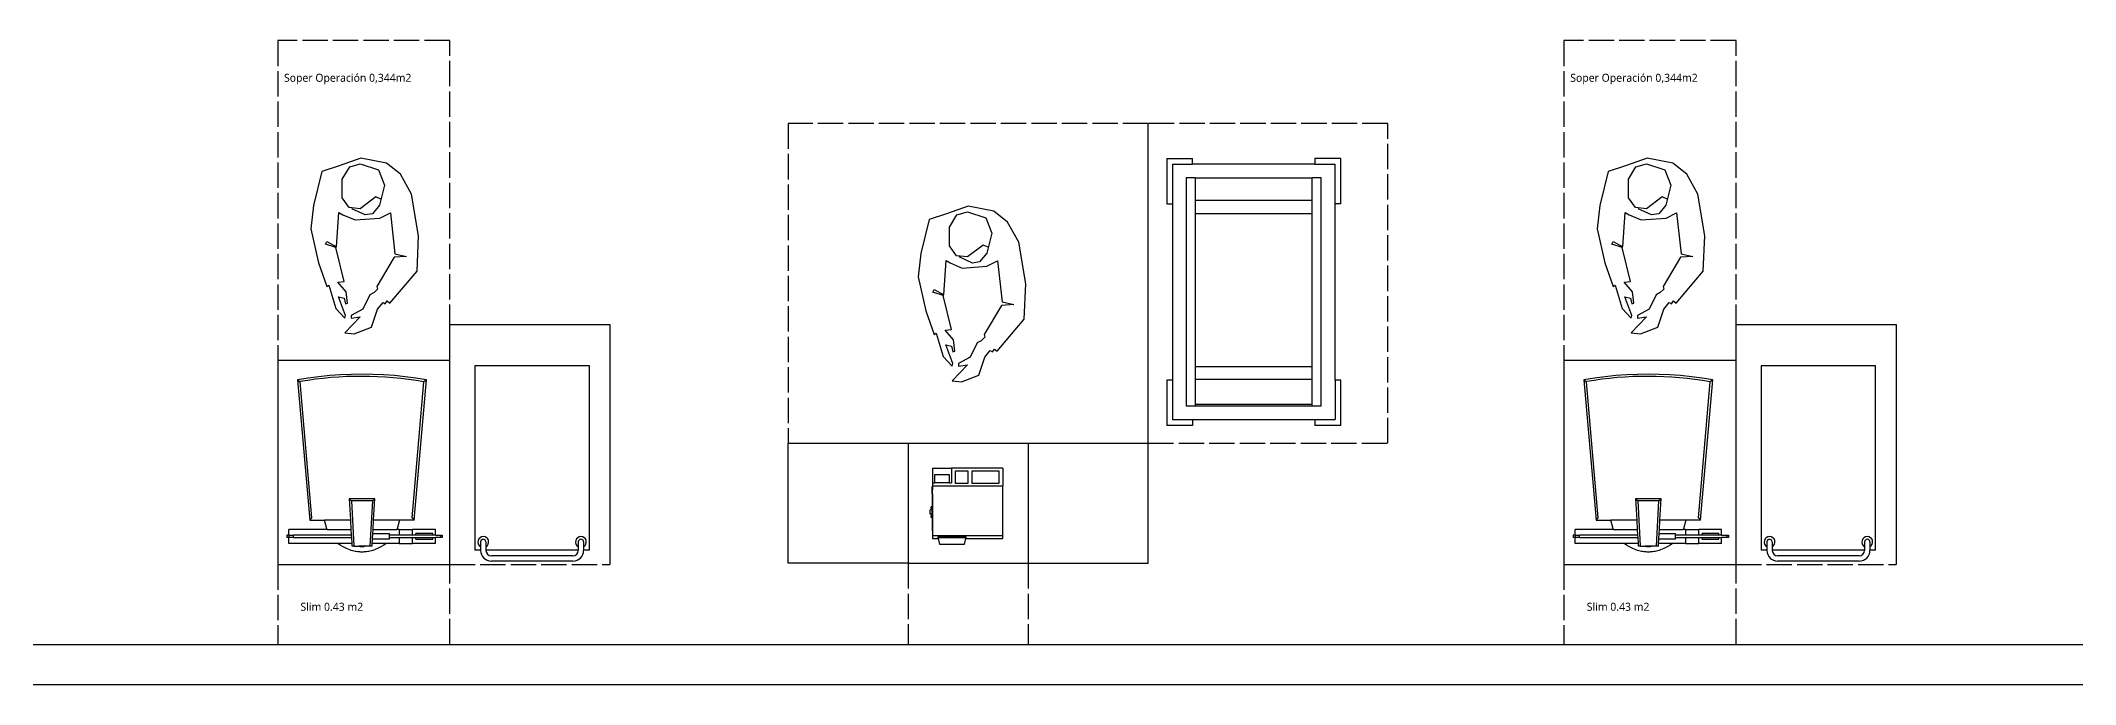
# Model space of a CAD drawing. Header units: millimetres. Extents: x -9564 to 100419, y -25359 to 24346.
# Drawn here: x 9093 to 14177, y 3990 to 5600 of the extents above; entities that cross this region are included whole.
import ezdxf

# ---------------------------------------------------------------- set-up
doc = ezdxf.new("R2010")
doc.units = ezdxf.units.MM
doc.header["$LTSCALE"] = 100
doc.linetypes.add('DASHED2', pattern=[0.762, 0.635, -0.127])
doc.linetypes.add('DASHEDX2', pattern=[3.048, 2.54, -0.508])
for name, color, linetype in [('Edges', 7, 'Continuous'), ('freecads.com', 7, 'Continuous'), ('MUROS', 7, 'Continuous'), ('Transporte semielaborado', 30, 'Continuous')]:
    doc.layers.add(name, color=color, linetype=linetype)
doc.styles.add('OpenSans', font='OpenSans-Regular.ttf')

# ---------------------------------------------------------------- blocks, each defined once
blk = doc.blocks.new('Weighing Scale pl')
for p, q in [((492.5, 705.3), (446.3, 176.9)), ((880.7, 705.3), (926.9, 176.9))]:
    blk.add_line(p, q)
blk.add_arc((688.1, 1546.8), 1390.6, 259.98643, 279.88703)
at = {"layer": 'Edges'}
for p, q in [((402.1, 805.3), (402.1, 782.3)), ((402.1, 805.3), (490.3, 805.3)), ((490.3, 805.3), (490.3, 782.3)), ((542.7, 805.3), (490.3, 805.3)), ((542.7, 782.3), (542.7, 805.3)), ((542.7, 805.3), (592.4, 805.3)), ((592.4, 805.3), (646.7, 805.3)), ((654.9, 815), (645.3, 639)), ((646.7, 805.3), (645.8, 789)), ((647.2, 815), (646.7, 805.3)), ((647.2, 815), (654.9, 815)), ((654.9, 815), (674.3, 815)), ((674.3, 815), (698.9, 815)), ((718.3, 815), (698.9, 815)), ((718.3, 814.5), (718.3, 815)), ((724.4, 814.9), (718.3, 815)), ((724.4, 814.9), (718.3, 814.5)), ((727.9, 639), (718.3, 814.5)), ((726, 815), (724.4, 814.9)), ((726.5, 805.3), (726, 815)), ((727.8, 782.3), (726.5, 805.3)), ((726.5, 805.3), (780.7, 805.3)), ((780.7, 805.3), (971, 805.3)), ((971, 805.3), (971, 782.3)), ((375.1, 773.3), (375.1, 782.3)), ((375.1, 782.3), (382.1, 782.3)), ((382.1, 773.3), (375.1, 773.3)), ((382.1, 773.3), (382.1, 782.3)), ((382.1, 782.3), (402.1, 782.3)), ((402.1, 773.3), (382.1, 773.3)), ((412.4, 782.3), (402.1, 782.3)), ((402.1, 773.3), (402.1, 750.3)), ((402.1, 773.3), (412.4, 773.3)), ((402.1, 750.3), (490.3, 750.3)), ((412.4, 789), (412.4, 782.3)), ((477.6, 789), (412.4, 789)), ((477.6, 782.3), (412.4, 782.3)), ((412.4, 773.3), (412.4, 766.6)), ((412.4, 773.3), (477.6, 773.3)), ((412.4, 766.6), (477.6, 766.6)), ((484.3, 714.3), (436.6, 169.3)), ((477.6, 789), (477.6, 782.3)), ((490.3, 782.3), (477.6, 782.3)), ((477.6, 773.3), (477.6, 766.6)), ((477.6, 773.3), (490.3, 773.3)), ((484.3, 714.3), (541.6, 714.3)), ((492.5, 705.3), (484.3, 714.3)), ((542.7, 782.3), (490.3, 782.3)), ((490.3, 773.3), (490.3, 750.3)), ((490.3, 773.3), (542.7, 773.3)), ((542.7, 750.3), (490.3, 750.3)), ((541.6, 714.3), (550.6, 747.9)), ((541.6, 714.3), (641.7, 714.3)), ((580.6, 782.3), (542.7, 782.3)), ((542.7, 750.3), (542.7, 773.3)), ((542.7, 773.3), (580.6, 773.3)), ((542.7, 750.3), (551.9, 750.3)), ((550.6, 747.9), (551.9, 750.3)), ((643.7, 750.3), (551.9, 750.3)), ((580.6, 789), (580.6, 782.3)), ((580.6, 789), (645.8, 789)), ((580.6, 782.3), (580.6, 773.3)), ((580.6, 773.3), (580.6, 766.6)), ((644.5, 766.6), (580.6, 766.6)), ((641.7, 714.3), (637.2, 631.4)), ((643.7, 750.3), (641.7, 714.3)), ((644.5, 766.6), (643.7, 750.3)), ((645.8, 789), (644.5, 766.6)), ((953, 782.3), (727.8, 782.3)), ((728.2, 773.3), (727.8, 782.3)), ((728.2, 773.3), (953, 773.3)), ((729.5, 750.3), (728.2, 773.3)), ((731.5, 714.3), (729.5, 750.3)), ((821.2, 750.3), (729.5, 750.3)), ((731.5, 714.3), (831.6, 714.3)), ((736, 631.4), (731.5, 714.3)), ((821.2, 750.3), (822.6, 747.9)), ((821.2, 750.3), (971, 750.3)), ((822.6, 747.9), (831.6, 714.3)), ((888.9, 714.3), (831.6, 714.3)), ((888.9, 714.3), (880.7, 705.3)), ((936.6, 169.3), (888.9, 714.3)), ((953, 782.3), (953, 773.3)), ((953, 782.3), (971, 782.3)), ((971, 773.3), (953, 773.3)), ((971, 773.3), (971, 782.3)), ((971, 782.3), (978, 782.3)), ((971, 773.3), (971, 750.3)), ((971, 773.3), (978, 773.3)), ((978, 773.3), (978, 782.3)), ((645.3, 639), (637.2, 631.4)), ((645.3, 639), (727.9, 639)), ((736, 631.4), (727.9, 639)), ((637.2, 631.4), (736, 631.4)), ((436.6, 169.3), (446.3, 176.9)), ((436.6, 169.3), (477.9, 162.9)), ((477.9, 162.9), (519.5, 157.6)), ((853.7, 157.6), (895.2, 162.9)), ((895.2, 162.9), (936.6, 169.3)), ((936.6, 169.3), (926.9, 176.9)), ((519.5, 157.6), (561.1, 153.5)), ((561.1, 153.5), (602.9, 150.5)), ((602.9, 150.5), (644.7, 148.8)), ((644.7, 148.8), (686.6, 148.2)), ((686.6, 148.2), (728.4, 148.8)), ((728.4, 148.8), (770.3, 150.5)), ((770.3, 150.5), (812, 153.5)), ((812, 153.5), (853.7, 157.6))]:
    blk.add_line(p, q, dxfattribs=at)
for points in [[(592.4, 805.3), (602.1, 811.6), (610.8, 816.9), (618.8, 821.2), (626, 824.8), (632.6, 827.7), (638.7, 830), (644.3, 831.8), (649.7, 833.4), (654.8, 834.7), (659.7, 835.7), (664.4, 836.6), (669, 837.3), (673.5, 837.8), (677.9, 838.2), (682.3, 838.4), (686.6, 838.5), (690.9, 838.4), (695.2, 838.2), (699.6, 837.8), (704.1, 837.3), (708.7, 836.6), (713.5, 835.7), (718.4, 834.7), (723.5, 833.4), (728.8, 831.8), (734.5, 830), (740.6, 827.7), (747.2, 824.8), (754.4, 821.2), (762.3, 816.9), (771.1, 811.6), (780.7, 805.3)], [(698.9, 815), (697.6, 815.4), (696.2, 815.8), (694.8, 816.1), (693.2, 816.4), (691.6, 816.6), (690, 816.8), (688.3, 816.9), (686.6, 816.9), (684.9, 816.9), (683.2, 816.8), (681.6, 816.6), (679.9, 816.4), (678.4, 816.1), (676.9, 815.8), (675.6, 815.4), (674.3, 815)]]:
    blk.add_lwpolyline(points, dxfattribs=at)
blk = doc.blocks.new('weightplans')
at = {"layer": 'Edges'}
for p, q in [((12.23, 11.35), (12.23, 7.52)), ((12.23, 11.35), (17.23, 11.35)), ((17.23, 11.35), (17.23, 7.52)), ((30.58, 11.35), (17.23, 11.35)), ((18.23, 7.41), (18.23, 10.72)), ((18.23, 10.72), (21.44, 10.72)), ((21.44, 10.72), (21.44, 7.41)), ((22.59, 7.41), (22.59, 10.72)), ((22.59, 10.72), (29.58, 10.72)), ((29.58, 10.72), (29.58, 7.41)), ((30.58, 11.35), (30.58, 6.77)), ((12.23, 6.58), (12.11, 6.58)), ((12.11, 6.54), (12.11, 6.58)), ((12.23, 6.54), (12.11, 6.54)), ((12.11, 5.7), (12.11, 6.54)), ((12.23, 5.7), (12.11, 5.7)), ((12.11, 4.67), (12.11, 5.7)), ((12.23, 7.52), (12.23, 6.77)), ((12.23, 7.52), (12.86, 7.52)), ((12.23, 6.77), (30.58, 6.77)), ((12.23, 6.77), (12.23, 6.58)), ((12.23, 6.58), (12.23, 6.54)), ((12.23, 6.54), (12.23, 5.7)), ((12.23, 4.67), (12.23, 5.7)), ((12.86, 7.52), (12.86, 9.77)), ((12.86, 9.77), (16.61, 9.77)), ((16.61, 7.52), (12.86, 7.52)), ((16.61, 9.77), (16.61, 7.52)), ((16.61, 7.52), (17.23, 7.52)), ((21.44, 7.41), (18.23, 7.41)), ((29.58, 7.41), (22.59, 7.41)), ((30.58, -6.19), (30.58, 6.77)), ((11.86, 0.45), (11.61, 0.45)), ((11.61, -0.67), (11.61, 0.45)), ((12.11, 1.31), (11.86, 1.31)), ((11.86, 0.91), (11.86, 1.31)), ((11.86, 0.91), (11.86, 0.45)), ((12.11, 0.91), (11.86, 0.91)), ((12.11, 0.45), (11.86, 0.45)), ((12.23, 4.67), (12.11, 4.67)), ((12.11, 4.67), (12.11, 1.31)), ((12.11, 0.91), (12.11, 1.31)), ((12.11, 0.91), (12.11, 0.45)), ((12.11, -0.67), (12.11, 0.45)), ((12.23, 4.67), (12.23, -4.99)), ((11.86, -0.67), (11.61, -0.67)), ((12.11, -0.67), (11.86, -0.67)), ((11.86, -0.67), (11.86, -1.14)), ((12.11, -1.14), (11.86, -1.14)), ((11.86, -1.54), (11.86, -1.14)), ((12.11, -1.54), (11.86, -1.54)), ((12.11, -0.67), (12.11, -1.14)), ((12.11, -1.54), (12.11, -1.14)), ((12.11, -1.54), (12.11, -4.99)), ((12.23, -4.99), (12.11, -4.99)), ((12.23, -4.99), (12.23, -6.19)), ((12.23, -6.19), (30.58, -6.19)), ((12.23, -6.19), (12.23, -6.99)), ((12.23, -6.99), (13.69, -6.99)), ((13.65, -6.54), (13.65, -6.86)), ((20.99, -6.54), (13.65, -6.54)), ((20.99, -6.86), (13.65, -6.86)), ((13.65, -6.86), (13.69, -6.99)), ((13.69, -6.99), (14.09, -8.46)), ((14.09, -8.46), (20.55, -8.46)), ((20.55, -8.46), (20.95, -6.99)), ((20.95, -6.99), (20.99, -6.86)), ((20.95, -6.99), (30.58, -6.99)), ((20.99, -6.86), (20.99, -6.54)), ((30.58, -6.99), (30.58, -6.19))]:
    blk.add_line(p, q, dxfattribs=at)
blk = doc.blocks.new('Bakery Trolley pl')
at = {"layer": 'Transporte semielaborado'}
for p, q in [((0.1804, 0.6253), (0.2371, 0.6253)), ((0.1804, 0.6253), (0.1804, 0.526)), ((0.2371, 0.6127), (0.2371, 0.6253)), ((0.5048, 0.6127), (0.5048, 0.6253)), ((0.5048, 0.6253), (0.5615, 0.6253)), ((0.5615, 0.526), (0.5615, 0.6253)), ((0.2371, 0.6127), (0.1929, 0.6127)), ((0.1929, 0.526), (0.1929, 0.6127)), ((0.2229, 0.5827), (0.2229, 0.0827)), ((0.2429, 0.5827), (0.2229, 0.5827)), ((0.5048, 0.6127), (0.2371, 0.6127)), ((0.2429, 0.5827), (0.2429, 0.5798)), ((0.4989, 0.5827), (0.2429, 0.5827)), ((0.2429, 0.5798), (0.4989, 0.5798)), ((0.2429, 0.5798), (0.2429, 0.5245)), ((0.5189, 0.5827), (0.4989, 0.5827)), ((0.4989, 0.5798), (0.4989, 0.5827)), ((0.4989, 0.5245), (0.4989, 0.5798)), ((0.5489, 0.6127), (0.5048, 0.6127)), ((0.5189, 0.0827), (0.5189, 0.5827)), ((0.5489, 0.526), (0.5489, 0.6127)), ((0.1804, 0.526), (0.1929, 0.526)), ((0.1929, 0.526), (0.1929, 0.1394)), ((0.2429, 0.5245), (0.4989, 0.5245)), ((0.2429, 0.5245), (0.2429, 0.4967)), ((0.2429, 0.4967), (0.4989, 0.4967)), ((0.2429, 0.4967), (0.2429, 0.1615)), ((0.4989, 0.4967), (0.4989, 0.5245)), ((0.4989, 0.1615), (0.4989, 0.4967)), ((0.5489, 0.526), (0.5615, 0.526)), ((0.5489, 0.1394), (0.5489, 0.526)), ((0.1804, 0.1394), (0.1929, 0.1394)), ((0.1804, 0.1394), (0.1804, 0.0402)), ((0.1929, 0.1394), (0.1929, 0.0527)), ((0.2429, 0.1615), (0.4989, 0.1615)), ((0.2429, 0.1615), (0.2429, 0.1325)), ((0.4989, 0.1325), (0.4989, 0.1615)), ((0.5615, 0.1394), (0.5489, 0.1394)), ((0.5489, 0.0527), (0.5489, 0.1394)), ((0.5615, 0.0402), (0.5615, 0.1394)), ((0.2429, 0.1325), (0.4989, 0.1325)), ((0.2429, 0.1325), (0.2429, 0.0827)), ((0.4989, 0.0827), (0.4989, 0.1325)), ((0.2371, 0.0527), (0.1929, 0.0527)), ((0.2229, 0.0827), (0.2429, 0.0827)), ((0.2371, 0.0402), (0.2371, 0.0527)), ((0.2371, 0.0527), (0.5048, 0.0527)), ((0.4989, 0.0827), (0.2429, 0.0827)), ((0.4989, 0.0827), (0.5189, 0.0827)), ((0.5048, 0.0527), (0.5048, 0.0402)), ((0.5489, 0.0527), (0.5048, 0.0527)), ((0.1804, 0.0402), (0.2371, 0.0402)), ((0.5615, 0.0402), (0.5048, 0.0402))]:
    blk.add_line(p, q, dxfattribs=at)

msp = doc.modelspace()

# ---------------------------------------------------------------- linework, layer by layer
at = {"color": 3, "linetype": 'DASHED2'}
for p, q in [((10115.114, 5600.42), (9685.114, 5600.42)), ((9685.114, 5600.42), (9685.114, 4800.42)), ((10115.114, 4800.42), (10115.114, 5600.42)), ((13329.523, 5600.42), (12899.523, 5600.42)), ((12899.523, 5600.42), (12899.523, 4800.42)), ((13329.523, 4800.42), (13329.523, 5600.42)), ((11860.63, 5393.256), (10960.63, 5393.256)), ((10960.63, 5393.256), (10960.63, 4593.256)), ((12459.031, 5393.256), (11860.63, 5393.256)), ((12459.031, 4593.256), (12459.031, 5393.256)), ((11860.63, 4593.256), (12459.031, 4593.256)), ((9685.114, 4290.42), (9685.114, 4090.42)), ((10115.114, 4090.42), (10115.114, 4290.42)), ((10115.114, 4290.42), (10515.114, 4290.42)), ((11260.63, 4293.256), (11260.63, 4090.42)), ((11560.63, 4293.256), (11560.63, 4090.42)), ((12899.523, 4290.42), (12899.523, 4090.42)), ((13329.523, 4090.42), (13329.523, 4290.42)), ((13329.523, 4290.42), (13729.523, 4290.42)), ((9685.114, 4090.42), (10115.114, 4090.42)), ((12899.523, 4090.42), (13329.523, 4090.42))]:
    msp.add_line(p, q, dxfattribs=at)
at = {"color": 3}
for p, q in [((11860.63, 4593.256), (11860.63, 5393.256)), ((10115.114, 4290.42), (10115.114, 4890.42)), ((10115.114, 4890.42), (10515.114, 4890.42)), ((10515.114, 4890.42), (10515.114, 4290.42)), ((13329.523, 4290.42), (13329.523, 4890.42)), ((13329.523, 4890.42), (13729.523, 4890.42)), ((13729.523, 4890.42), (13729.523, 4290.42)), ((11260.63, 4090.42), (11560.63, 4090.42))]:
    msp.add_line(p, q, dxfattribs=at)
for p, q in [((10115.114, 4800.42), (9685.114, 4800.42)), ((9685.114, 4800.42), (9685.114, 4290.42)), ((10115.114, 4290.42), (10115.114, 4800.42)), ((13329.523, 4800.42), (12899.523, 4800.42)), ((12899.523, 4800.42), (12899.523, 4290.42)), ((13329.523, 4290.42), (13329.523, 4800.42)), ((10960.63, 4293.256), (10960.63, 4593.256)), ((10960.63, 4593.256), (11860.63, 4593.256)), ((11260.63, 4593.256), (11260.63, 4293.256)), ((11560.63, 4593.256), (11560.63, 4293.256)), ((11860.63, 4293.256), (11860.63, 4593.256)), ((9685.114, 4290.42), (10115.114, 4290.42)), ((10115.114, 4290.42), (10115.114, 4290.42)), ((11260.63, 4293.256), (10960.63, 4293.256)), ((11260.63, 4293.256), (11510.63, 4293.256)), ((11510.63, 4293.256), (11560.63, 4293.256)), ((11560.63, 4293.256), (11860.63, 4293.256)), ((12899.523, 4290.42), (13329.523, 4290.42)), ((13329.523, 4290.42), (13329.523, 4290.42)), ((8911.419, 4090.42), (17823.837, 4090.42)), ((8811.419, 3990.42), (18142.633, 3990.42))]:
    msp.add_line(p, q)
at = {"layer": 'freecads.com'}
for p, q in [((9892.877, 5306.34), (9839.117, 5287.278)), ((9865.08, 5284.596), (9891.143, 5292.477)), ((9891.143, 5292.477), (9937.252, 5277.225)), ((9957.041, 5294.21), (9892.877, 5306.34)), ((9991.725, 5266.483), (9957.041, 5294.21)), ((13107.286, 5306.34), (13053.526, 5287.278)), ((13079.489, 5284.596), (13105.552, 5292.477)), ((13105.552, 5292.477), (13151.661, 5277.225)), ((13171.45, 5294.21), (13107.286, 5306.34)), ((13206.134, 5266.483), (13171.45, 5294.21)), ((9795.763, 5273.415), (9774.952, 5188.504)), ((9839.117, 5287.278), (9795.763, 5273.415)), ((9846.054, 5254.353), (9865.08, 5284.596)), ((9846.054, 5207.565), (9846.054, 5254.353)), ((9937.252, 5277.225), (9951.981, 5238.897)), ((9951.981, 5238.897), (9939.461, 5188.776)), ((10019.472, 5216.23), (9991.725, 5266.483)), ((13010.172, 5273.415), (12989.362, 5188.504)), ((13053.526, 5287.278), (13010.172, 5273.415)), ((13060.463, 5254.353), (13079.489, 5284.596)), ((13060.463, 5207.565), (13060.463, 5254.353)), ((13151.661, 5277.225), (13166.39, 5238.897)), ((13166.39, 5238.897), (13153.87, 5188.776)), ((13233.881, 5216.23), (13206.134, 5266.483)), ((9774.952, 5188.504), (9768.016, 5129.585)), ((9863.704, 5182.827), (9846.054, 5207.565)), ((9930.72, 5209.376), (9891.143, 5179.839)), ((9939.461, 5188.776), (9921.786, 5167.4)), ((9942.907, 5204.217), (9930.72, 5209.376)), ((10036.814, 5112.256), (10019.472, 5216.23)), ((11410.435, 5186.146), (11356.676, 5167.084)), ((11474.6, 5174.015), (11410.435, 5186.146)), ((12989.362, 5188.504), (12982.425, 5129.585)), ((13078.113, 5182.827), (13060.463, 5207.565)), ((13145.129, 5209.376), (13105.552, 5179.839)), ((13153.87, 5188.776), (13136.196, 5167.4)), ((13157.316, 5204.217), (13145.129, 5209.376)), ((13251.223, 5112.256), (13233.881, 5216.23)), ((9832.18, 5084.53), (9837.831, 5170.349)), ((9837.831, 5170.349), (9847.988, 5164.903)), ((9847.988, 5164.903), (9878.336, 5151.922)), ((9891.143, 5179.839), (9863.704, 5182.827)), ((9904.112, 5164.452), (9870.235, 5179.931)), ((9878.336, 5151.922), (9940.082, 5156.726)), ((9921.786, 5167.4), (9904.112, 5164.452)), ((9940.082, 5156.726), (9966.71, 5169.612)), ((9966.71, 5169.612), (9977.851, 5067.201)), ((11313.321, 5153.221), (11292.511, 5068.309)), ((11356.676, 5167.084), (11313.321, 5153.221)), ((11363.612, 5134.159), (11382.638, 5164.402)), ((11382.638, 5164.402), (11408.701, 5172.283)), ((11408.701, 5172.283), (11454.81, 5157.031)), ((11454.81, 5157.031), (11469.539, 5118.703)), ((11509.283, 5146.289), (11474.6, 5174.015)), ((11537.03, 5096.035), (11509.283, 5146.289)), ((13046.59, 5084.53), (13052.24, 5170.349)), ((13052.24, 5170.349), (13062.397, 5164.903)), ((13062.397, 5164.903), (13092.745, 5151.922)), ((13105.552, 5179.839), (13078.113, 5182.827)), ((13118.521, 5164.452), (13084.644, 5179.931)), ((13092.745, 5151.922), (13154.491, 5156.726)), ((13136.196, 5167.4), (13118.521, 5164.452)), ((13154.491, 5156.726), (13181.119, 5169.612)), ((13181.119, 5169.612), (13192.261, 5067.201)), ((9768.016, 5129.585), (9787.092, 5044.674)), ((9804.434, 5091.462), (9807.902, 5098.393)), ((9830.446, 5082.797), (9804.434, 5091.462)), ((9807.902, 5098.393), (9832.18, 5084.53)), ((10033.345, 5023.879), (10036.814, 5112.256)), ((11363.612, 5087.371), (11363.612, 5134.159)), ((11381.263, 5062.632), (11363.612, 5087.371)), ((11448.278, 5089.182), (11408.701, 5059.645)), ((11460.465, 5084.023), (11448.278, 5089.182)), ((11469.539, 5118.703), (11457.02, 5068.581)), ((11554.372, 4992.062), (11537.03, 5096.035)), ((12982.425, 5129.585), (13001.501, 5044.674)), ((13018.843, 5091.462), (13022.311, 5098.393)), ((13044.855, 5082.797), (13018.843, 5091.462)), ((13022.311, 5098.393), (13046.59, 5084.53)), ((13247.754, 5023.879), (13251.223, 5112.256)), ((9787.092, 5044.674), (9807.902, 4985.756)), ((9851.256, 4997.886), (9830.446, 5082.797)), ((9976.117, 5058.537), (9932.763, 4985.756)), ((10007.333, 5060.27), (9976.117, 5058.537)), ((9977.851, 5067.201), (10007.333, 5060.27)), ((11292.511, 5068.309), (11285.574, 5009.391)), ((11349.739, 4964.336), (11355.39, 5050.155)), ((11355.39, 5050.155), (11365.546, 5044.709)), ((11365.546, 5044.709), (11395.894, 5031.728)), ((11408.701, 5059.645), (11381.263, 5062.632)), ((11421.67, 5044.258), (11387.793, 5059.737)), ((11395.894, 5031.728), (11457.641, 5036.532)), ((11439.345, 5047.206), (11421.67, 5044.258)), ((11457.02, 5068.581), (11439.345, 5047.206)), ((11457.641, 5036.532), (11484.268, 5049.417)), ((11484.268, 5049.417), (11495.41, 4947.007)), ((13001.501, 5044.674), (13022.311, 4985.756)), ((13065.666, 4997.886), (13044.855, 5082.797)), ((13190.526, 5058.537), (13147.172, 4985.756)), ((13221.742, 5060.27), (13190.526, 5058.537)), ((13192.261, 5067.201), (13221.742, 5060.27)), ((9807.902, 4985.756), (9813.104, 4989.221)), ((9813.104, 4989.221), (9830.446, 4930.303)), ((9835.649, 4996.153), (9851.256, 4997.886)), ((9856.459, 4971.892), (9835.649, 4996.153)), ((9932.763, 4985.756), (9934.497, 4978.824)), ((9965.712, 4944.166), (10033.345, 5023.879)), ((11285.574, 5009.391), (11304.65, 4924.479)), ((11550.904, 4903.685), (11554.372, 4992.062)), ((13022.311, 4985.756), (13027.514, 4989.221)), ((13027.514, 4989.221), (13044.855, 4930.303)), ((13050.058, 4996.153), (13065.666, 4997.886)), ((13070.868, 4971.892), (13050.058, 4996.153)), ((13147.172, 4985.756), (13148.906, 4978.824)), ((13180.121, 4944.166), (13247.754, 5023.879)), ((9854.725, 4912.974), (9837.383, 4959.762)), ((9837.383, 4959.762), (9851.256, 4956.296)), ((9851.256, 4956.296), (9854.725, 4942.433)), ((9854.725, 4942.433), (9859.927, 4944.166)), ((9859.927, 4944.166), (9856.459, 4971.892)), ((9915.421, 4964.961), (9898.079, 4928.57)), ((9925.826, 4970.16), (9915.421, 4964.961)), ((9934.497, 4978.824), (9925.826, 4970.16)), ((9934.497, 4928.57), (9948.37, 4945.899)), ((9948.37, 4945.899), (9953.573, 4942.433)), ((9953.573, 4942.433), (9958.776, 4949.365)), ((9958.776, 4949.365), (9965.712, 4944.166)), ((11321.992, 4971.267), (11325.46, 4978.199)), ((11348.005, 4962.603), (11321.992, 4971.267)), ((11325.46, 4978.199), (11349.739, 4964.336)), ((11368.815, 4877.692), (11348.005, 4962.603)), ((11493.676, 4938.343), (11450.321, 4865.561)), ((11524.891, 4940.075), (11493.676, 4938.343)), ((11495.41, 4947.007), (11524.891, 4940.075)), ((13069.134, 4912.974), (13051.792, 4959.762)), ((13051.792, 4959.762), (13065.666, 4956.296)), ((13065.666, 4956.296), (13069.134, 4942.433)), ((13069.134, 4942.433), (13074.336, 4944.166)), ((13074.336, 4944.166), (13070.868, 4971.892)), ((13129.83, 4964.961), (13112.488, 4928.57)), ((13140.235, 4970.16), (13129.83, 4964.961)), ((13148.906, 4978.824), (13140.235, 4970.16)), ((13148.906, 4928.57), (13162.78, 4945.899)), ((13162.78, 4945.899), (13167.982, 4942.433)), ((13167.982, 4942.433), (13173.185, 4949.365)), ((13173.185, 4949.365), (13180.121, 4944.166)), ((9830.446, 4930.303), (9852.991, 4906.043)), ((9891.143, 4909.509), (9852.968, 4869.628)), ((9852.991, 4906.043), (9854.725, 4912.974)), ((9898.079, 4928.57), (9868.598, 4912.974)), ((9868.598, 4912.974), (9868.598, 4906.043)), ((9868.598, 4906.043), (9891.143, 4909.509)), ((9876.023, 4867.225), (9919.729, 4884.05)), ((9919.729, 4884.05), (9934.497, 4928.57)), ((11304.65, 4924.479), (11325.46, 4865.561)), ((11483.271, 4823.972), (11550.904, 4903.685)), ((13044.855, 4930.303), (13067.4, 4906.043)), ((13105.552, 4909.509), (13067.378, 4869.628)), ((13067.4, 4906.043), (13069.134, 4912.974)), ((13112.488, 4928.57), (13083.007, 4912.974)), ((13083.007, 4912.974), (13083.007, 4906.043)), ((13083.007, 4906.043), (13105.552, 4909.509)), ((13090.432, 4867.225), (13134.138, 4884.05)), ((13134.138, 4884.05), (13148.906, 4928.57)), ((9852.968, 4869.628), (9876.023, 4867.225)), ((11325.46, 4865.561), (11330.663, 4869.027)), ((11330.663, 4869.027), (11348.005, 4810.109)), ((11353.207, 4875.959), (11368.815, 4877.692)), ((11374.017, 4851.698), (11353.207, 4875.959)), ((11372.283, 4792.78), (11354.941, 4839.568)), ((11354.941, 4839.568), (11368.815, 4836.102)), ((11368.815, 4836.102), (11372.283, 4822.239)), ((11377.486, 4823.972), (11374.017, 4851.698)), ((11432.979, 4844.767), (11415.638, 4808.376)), ((11443.385, 4849.965), (11432.979, 4844.767)), ((11452.055, 4858.63), (11443.385, 4849.965)), ((11450.321, 4865.561), (11452.055, 4858.63)), ((13067.378, 4869.628), (13090.432, 4867.225)), ((10463.915, 4787.187), (10177.944, 4787.187)), ((10177.944, 4787.187), (10177.944, 4326.269)), ((10463.915, 4326.269), (10463.915, 4787.187)), ((11348.005, 4810.109), (11370.549, 4785.848)), ((11408.701, 4789.314), (11370.527, 4749.434)), ((11370.549, 4785.848), (11372.283, 4792.78)), ((11372.283, 4822.239), (11377.486, 4823.972)), ((11415.638, 4808.376), (11386.157, 4792.78)), ((11386.157, 4792.78), (11386.157, 4785.848)), ((11386.157, 4785.848), (11408.701, 4789.314)), ((11437.288, 4763.855), (11452.055, 4808.376)), ((11452.055, 4808.376), (11465.929, 4825.705)), ((11465.929, 4825.705), (11471.131, 4822.239)), ((11471.131, 4822.239), (11476.334, 4829.171)), ((11476.334, 4829.171), (11483.271, 4823.972)), ((13678.324, 4787.187), (13392.353, 4787.187)), ((13392.353, 4787.187), (13392.353, 4326.269)), ((13678.324, 4326.269), (13678.324, 4787.187)), ((11370.527, 4749.434), (11393.581, 4747.031)), ((11393.581, 4747.031), (11437.288, 4763.855)), ((10192.173, 4326.269), (10177.944, 4326.269)), ((10192.173, 4346.455), (10192.173, 4325.428)), ((10205.631, 4346.455), (10205.631, 4325.428)), ((10436.229, 4326.269), (10205.631, 4326.269)), ((10436.229, 4346.455), (10436.229, 4325.428)), ((10449.687, 4346.455), (10449.687, 4325.428)), ((10463.915, 4326.269), (10449.687, 4326.269)), ((10463.915, 4326.269), (10449.687, 4326.269)), ((10463.915, 4326.269), (10457.187, 4326.269)), ((10463.915, 4326.269), (10463.915, 4346.455)), ((10463.915, 4326.269), (10463.915, 4332.998)), ((13406.582, 4326.269), (13392.353, 4326.269)), ((13406.582, 4346.455), (13406.582, 4325.428)), ((13420.04, 4346.455), (13420.04, 4325.428)), ((13650.638, 4326.269), (13420.04, 4326.269)), ((13650.638, 4346.455), (13650.638, 4325.428)), ((13664.096, 4346.455), (13664.096, 4325.428)), ((13678.324, 4326.269), (13664.096, 4326.269)), ((13678.324, 4326.269), (13664.096, 4326.269)), ((13678.324, 4326.269), (13671.596, 4326.269)), ((13678.324, 4326.269), (13678.324, 4346.455)), ((13678.324, 4326.269), (13678.324, 4332.998)), ((10422.772, 4311.97), (10219.088, 4311.97)), ((10422.772, 4298.513), (10219.088, 4298.513)), ((13637.181, 4311.97), (13433.497, 4311.97)), ((13637.181, 4298.513), (13433.497, 4298.513))]:
    msp.add_line(p, q, dxfattribs=at)
for centre, radius, start, end in [((10198.902, 4346.455), 13.457, 300, 240), ((10198.902, 4346.455), 6.729, 90, 180), ((10198.902, 4346.455), 6.729, 359.999891, 180), ((10219.088, 4325.428), 26.915, 180, 270), ((10219.088, 4325.428), 13.457, 180, 270), ((10422.772, 4325.428), 13.457, 270, 0), ((10422.772, 4325.428), 26.915, 270, 0), ((10442.958, 4346.455), 13.457, 300, 240), ((10442.958, 4346.455), 6.729, 0, 180), ((13413.311, 4346.455), 13.457, 300, 240), ((13413.311, 4346.455), 6.729, 90, 180), ((13413.311, 4346.455), 6.729, 359.999891, 180), ((13433.497, 4325.428), 26.915, 180, 270), ((13433.497, 4325.428), 13.457, 180, 270), ((13637.181, 4325.428), 13.457, 270, 0), ((13637.181, 4325.428), 26.915, 270, 0), ((13657.367, 4346.455), 13.457, 300, 240), ((13657.367, 4346.455), 6.729, 0, 180)]:
    msp.add_arc(centre, radius, start, end, dxfattribs=at)
at = {"layer": 'MUROS'}
msp.add_line((13367.628, 4090.42), (17823.837, 4090.42), dxfattribs=at)

# ---------------------------------------------------------------- block references
at = {"xscale": 0.6441524776809083, "yscale": 0.6441524776809083, "zscale": 0.6441524776809083}
for p, rotation in [((10338.144, 4861.411), 180), ((13552.553, 4861.411), 179.9999999999999)]:
    msp.add_blockref('Weighing Scale pl', p, dxfattribs=dict(at, rotation=rotation))
at = {"xscale": 9.56083973900487, "yscale": 9.56083973900487, "zscale": 9.56083973900487}
msp.add_blockref('weightplans', (11204.595, 4422.237), dxfattribs=at)
at = {"layer": 'Transporte semielaborado', "xscale": 1141.039974711085, "yscale": 1141.039974711085, "zscale": 1141.039974711085, "rotation": 180}
msp.add_blockref('Bakery Trolley pl', (12547.439, 5351.683), dxfattribs=at)

# ---------------------------------------------------------------- texts
at = {"color": 3, "linetype": 'DASHEDX2', "char_height": 20, "attachment_point": 1, "style": 'OpenSans'}
for insert in [(9700.885, 5517.575), (12915.294, 5517.575)]:
    msp.add_mtext_dynamic_manual_height_columns('Soper Operación 0,344m2', width=430, gutter_width=12.5, heights=[0], dxfattribs=dict(at, insert=insert))
at = {"color": 3, "linetype": 'DASHED2', "char_height": 20, "attachment_point": 1, "style": 'OpenSans'}
for insert in [(9742.062, 4194.493), (12956.472, 4194.493)]:
    msp.add_mtext_dynamic_manual_height_columns('Slim 0.43 m2', width=430, gutter_width=12.5, heights=[0], dxfattribs=dict(at, insert=insert))

doc.saveas('drawing.dxf')
